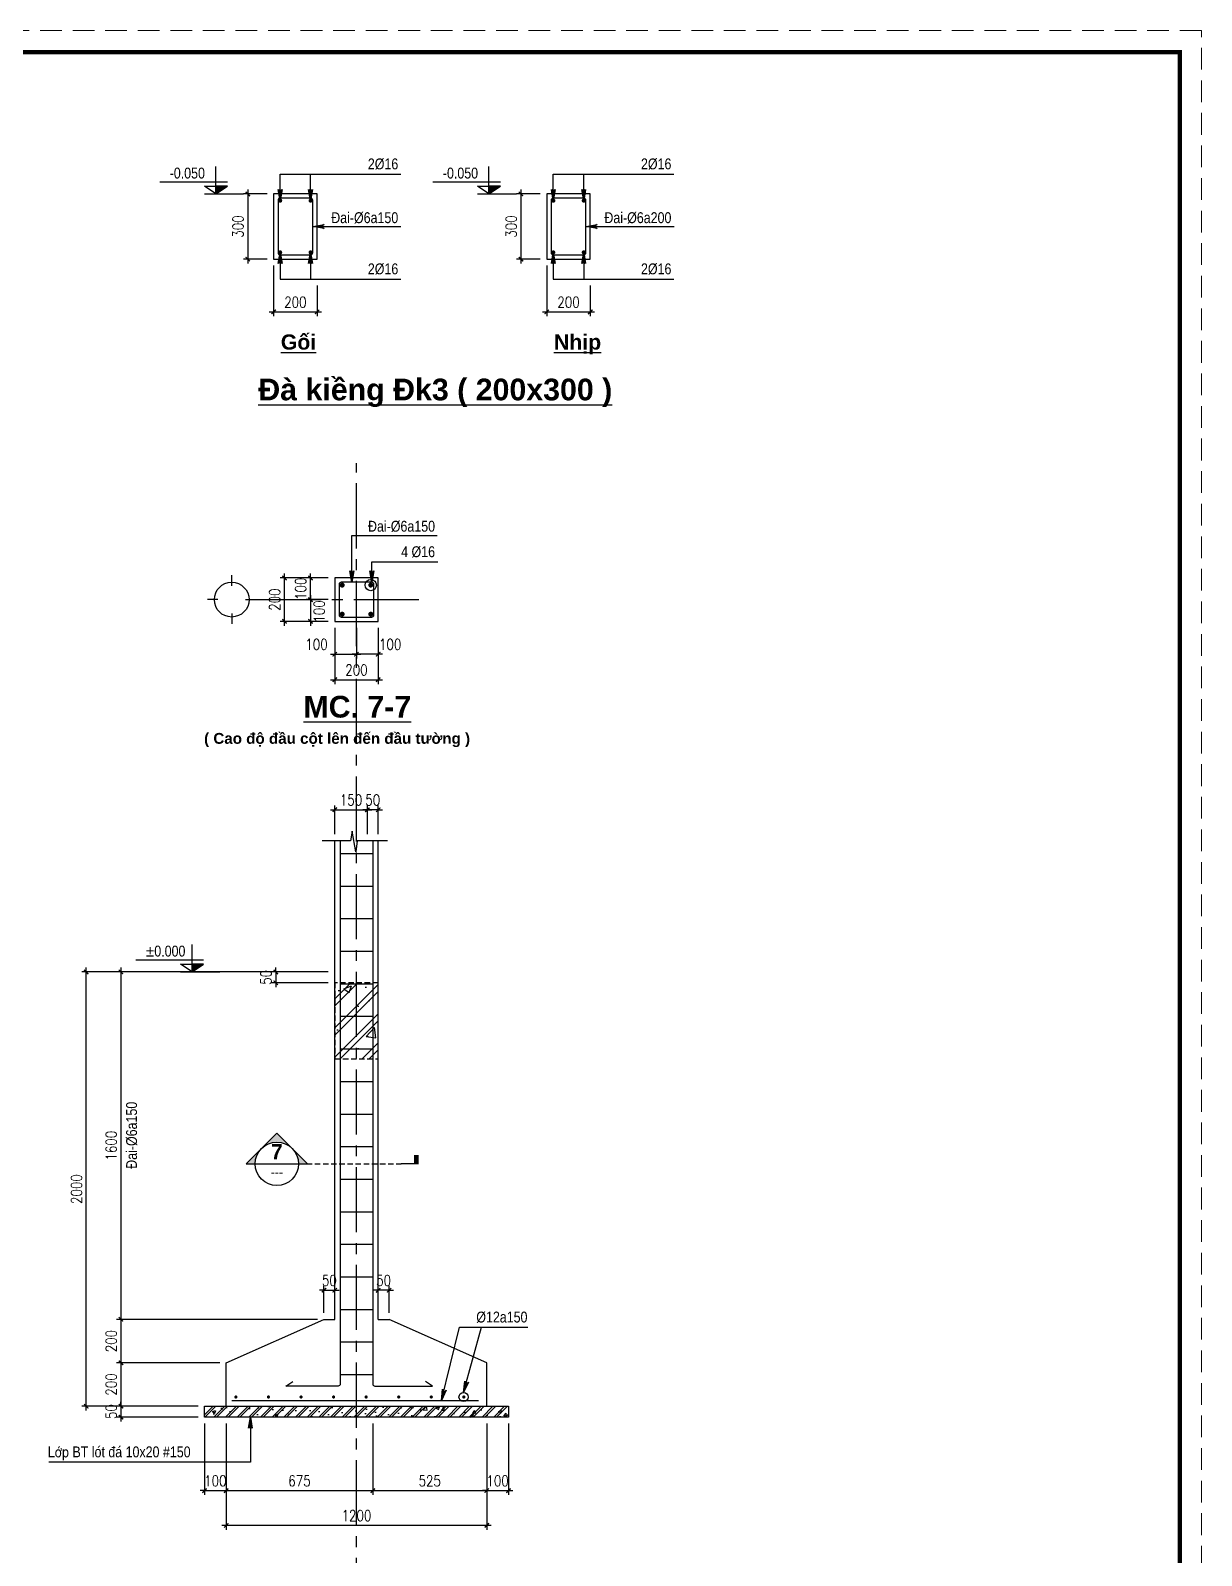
# Model space of a CAD drawing. Header units: millimetres. Extents: x 651127 to 1529722, y 768575 to 1021311.
# Drawn here: x 1414119 to 1441092, y 855819 to 890941 of the extents above; entities that cross this region are included whole.
import ezdxf
from ezdxf.enums import TextEntityAlignment as Align

# ---------------------------------------------------------------- set-up
doc = ezdxf.new("R2010")
doc.units = ezdxf.units.MM
doc.header["$LTSCALE"] = 1000
doc.header["$MEASUREMENT"] = 0
for name, pattern in [('CENTER2', [1.125, 0.75, -0.125, 0.125, -0.125]), ('HIDDEN', [0.375, 0.25, -0.125]), ('HIDDEN2', [0.1875, 0.125, -0.0625])]:
    doc.linetypes.add(name, pattern=pattern)
doc.layers.get('DEFPOINTS').update_dxf_attribs({"color": 8, "lineweight": 9})
for name, color, linetype in [('CHU VN', 7, 'Continuous'), ('COT DAI', 3, 'Continuous'), ('DUONG BAO', 7, 'Continuous'), ('HATCH', 8, 'Continuous'), ('KHUNG TEN', 7, 'Continuous'), ('KICH THUOC', 147, 'Continuous'), ('KY HIEU', 40, 'Continuous'), ('NET DUT', 143, 'HIDDEN2'), ('NET MANH', 143, 'Continuous'), ('THEP DOC', 1, 'Continuous'), ('TRUC', 8, 'CENTER2')]:
    doc.layers.add(name, color=color, linetype=linetype)
doc.styles.add('CHU 250', font='VNI-Helve-Condense.TTF')
doc.styles.add('CHU 350-HB', font='VNI-Helve-Bold.TTF')
doc.styles.add('CHU 500', font='VNI-Helve-Bold.TTF')
doc.styles.add('CHU KT', font='romans.shx', dxfattribs={"width": 0.8})
doc.dimstyles.new('LEADER', dxfattribs={"dimscale": 100, "dimtxt": 2.5, "dimasz": 2, "dimexe": 1, "dimexo": 1.5, "dimgap": 1, "dimtad": 1, "dimdec": 0, "dimlfac": 0.5, "dimzin": 0, "dimdsep": 46, "dimtxsty": 'CHU KT', "dimblk": 'LEADER', "dimcen": 1.5, "dimdle": 1, "dimclrd": 256, "dimclre": 256, "dimclrt": 7, "dimadec": 0, "dimazin": 0, "dimtfac": 1, "dimtdec": 0, "dimtix": 1, "dimtmove": 2, "dimatfit": 3, "dimldrblk": 'LEADER', "dimfxl": 1, "dimtolj": 1, "dimtzin": 0, "dimarcsym": 0})
doc.dimstyles.new('TL20', dxfattribs={"dimscale": 100, "dimtxt": 2.5, "dimasz": 1, "dimexe": 1, "dimexo": 1.5, "dimgap": 1, "dimtad": 1, "dimdec": 0, "dimlfac": 0.2, "dimzin": 0, "dimdsep": 46, "dimtxsty": 'CHU KT', "dimblk": 'ARCHTICK', "dimcen": 1.5, "dimdle": 1, "dimclrd": 256, "dimclre": 256, "dimclrt": 7, "dimadec": 0, "dimazin": 0, "dimtfac": 1, "dimtdec": 0, "dimtix": 1, "dimtmove": 2, "dimatfit": 3, "dimfxl": 1, "dimtolj": 1, "dimtzin": 0, "dimarcsym": 0})

# ---------------------------------------------------------------- blocks, each defined once
blk = doc.blocks.new('_ARCHTICK')
at = {"color": 0, "linetype": 'ByBlock', "const_width": 0.3}
blk.add_lwpolyline([(-0.5, -0.5), (0.5, 0.5)], dxfattribs=at)
blk = doc.blocks.new('*D499')
at = {"layer": 'DEFPOINTS', "color": 0}
for p in [(1421128, 869258), (1416203, 861258), (1420878, 861258)]:
    blk.add_point(p, dxfattribs=at)
at = {"layer": 'KICH THUOC', "lineweight": -2}
for p, q in [((1420978, 869258), (1416103, 869258)), ((1416203, 869358), (1416203, 861158)), ((1420728, 861258), (1416103, 861258))]:
    blk.add_line(p, q, dxfattribs=at)
at = {"layer": 'KICH THUOC', "lineweight": -2, "xscale": 100, "yscale": 100, "zscale": 100}
for p, rotation in [((1416203, 869258), 90), ((1416203, 861258), 270)]:
    blk.add_blockref('_ARCHTICK', p, dxfattribs=dict(at, rotation=rotation))
at = {"layer": 'KICH THUOC', "color": 7, "insert": (1415978, 865258), "char_height": 250, "attachment_point": 5, "rotation": 90, "style": 'CHU KT'}
blk.add_mtext('\\A1;1600', dxfattribs=at)
blk = doc.blocks.new('*D500')
at = {"layer": 'DEFPOINTS', "color": 0}
for p in [(1420878, 861258), (1416203, 860258), (1418628, 860258)]:
    blk.add_point(p, dxfattribs=at)
at = {"layer": 'KICH THUOC', "lineweight": -2}
for p, q in [((1420728, 861258), (1416103, 861258)), ((1416203, 861358), (1416203, 860158)), ((1418478, 860258), (1416103, 860258))]:
    blk.add_line(p, q, dxfattribs=at)
at = {"layer": 'KICH THUOC', "lineweight": -2, "xscale": 100, "yscale": 100, "zscale": 100}
for p, rotation in [((1416203, 861258), 90), ((1416203, 860258), 270)]:
    blk.add_blockref('_ARCHTICK', p, dxfattribs=dict(at, rotation=rotation))
at = {"layer": 'KICH THUOC', "color": 7, "insert": (1415978, 860758), "char_height": 250, "attachment_point": 5, "rotation": 90, "style": 'CHU KT'}
blk.add_mtext('\\A1;200', dxfattribs=at)
blk = doc.blocks.new('*D501')
at = {"layer": 'DEFPOINTS', "color": 0}
for p in [(1418628, 860258), (1416203, 859258), (1418128, 859258)]:
    blk.add_point(p, dxfattribs=at)
at = {"layer": 'KICH THUOC', "lineweight": -2}
for p, q in [((1418478, 860258), (1416103, 860258)), ((1416203, 860358), (1416203, 859158)), ((1417978, 859258), (1416103, 859258))]:
    blk.add_line(p, q, dxfattribs=at)
at = {"layer": 'KICH THUOC', "lineweight": -2, "xscale": 100, "yscale": 100, "zscale": 100}
for p, rotation in [((1416203, 860258), 90), ((1416203, 859258), 270)]:
    blk.add_blockref('_ARCHTICK', p, dxfattribs=dict(at, rotation=rotation))
at = {"layer": 'KICH THUOC', "color": 7, "insert": (1415978, 859758), "char_height": 250, "attachment_point": 5, "rotation": 90, "style": 'CHU KT'}
blk.add_mtext('\\A1;200', dxfattribs=at)
blk = doc.blocks.new('*D502')
at = {"layer": 'DEFPOINTS', "color": 0}
for p in [(1418128, 859258), (1416203, 859008), (1418128, 859008)]:
    blk.add_point(p, dxfattribs=at)
at = {"layer": 'KICH THUOC', "lineweight": -2}
for p, q in [((1417978, 859258), (1416103, 859258)), ((1416203, 859258), (1416203, 859358)), ((1416203, 859258), (1416203, 859008)), ((1417978, 859008), (1416103, 859008)), ((1416203, 859008), (1416203, 858908))]:
    blk.add_line(p, q, dxfattribs=at)
at = {"layer": 'KICH THUOC', "lineweight": -2, "xscale": 100, "yscale": 100, "zscale": 100}
for p, rotation in [((1416203, 859258), 270), ((1416203, 859008), 90)]:
    blk.add_blockref('_ARCHTICK', p, dxfattribs=dict(at, rotation=rotation))
at = {"layer": 'KICH THUOC', "color": 7, "insert": (1415978, 859133), "char_height": 250, "attachment_point": 5, "rotation": 90, "style": 'CHU KT'}
blk.add_mtext('\\A1;50', dxfattribs=at)
blk = doc.blocks.new('*D503')
at = {"layer": 'DEFPOINTS', "color": 0}
for p in [(1415403, 869258), (1417355, 869258), (1418128, 859258)]:
    blk.add_point(p, dxfattribs=at)
at = {"layer": 'KICH THUOC', "lineweight": -2}
for p, q in [((1417205, 869258), (1415303, 869258)), ((1415403, 859158), (1415403, 869358)), ((1417978, 859258), (1415303, 859258))]:
    blk.add_line(p, q, dxfattribs=at)
at = {"layer": 'KICH THUOC', "lineweight": -2, "xscale": 100, "yscale": 100, "zscale": 100}
for p, rotation in [((1415403, 869258), 90), ((1415403, 859258), 270)]:
    blk.add_blockref('_ARCHTICK', p, dxfattribs=dict(at, rotation=rotation))
at = {"layer": 'KICH THUOC', "color": 7, "insert": (1415178, 864258), "char_height": 250, "attachment_point": 5, "rotation": 90, "style": 'CHU KT'}
blk.add_mtext('\\A1;2000', dxfattribs=at)
blk = doc.blocks.new('*D514')
at = {"layer": 'DEFPOINTS', "color": 0}
for p in [(1418128, 859008), (1418628, 859008), (1418628, 857313)]:
    blk.add_point(p, dxfattribs=at)
at = {"layer": 'KICH THUOC', "lineweight": -2}
for p, q in [((1418128, 858858), (1418128, 857213)), ((1418628, 858858), (1418628, 857213)), ((1418128, 857313), (1418028, 857313)), ((1418128, 857313), (1418628, 857313)), ((1418628, 857313), (1418728, 857313))]:
    blk.add_line(p, q, dxfattribs=at)
at = {"layer": 'KICH THUOC', "lineweight": -2, "xscale": 100, "yscale": 100, "zscale": 100}
blk.add_blockref('_ARCHTICK', (1418128, 857313), dxfattribs=at)
at = {"layer": 'KICH THUOC', "lineweight": -2, "xscale": 100, "yscale": 100, "zscale": 100, "rotation": 180}
blk.add_blockref('_ARCHTICK', (1418628, 857313), dxfattribs=at)
at = {"layer": 'KICH THUOC', "color": 7, "insert": (1418378, 857538), "char_height": 250, "attachment_point": 5, "style": 'CHU KT'}
blk.add_mtext('\\A1;100', dxfattribs=at)
blk = doc.blocks.new('*D515')
at = {"layer": 'DEFPOINTS', "color": 0}
for p in [(1418628, 859008), (1422003, 859008), (1422003, 857313)]:
    blk.add_point(p, dxfattribs=at)
at = {"layer": 'KICH THUOC', "lineweight": -2}
for p, q in [((1418628, 858858), (1418628, 857213)), ((1422003, 858858), (1422003, 857213)), ((1418528, 857313), (1422103, 857313))]:
    blk.add_line(p, q, dxfattribs=at)
at = {"layer": 'KICH THUOC', "lineweight": -2, "xscale": 100, "yscale": 100, "zscale": 100, "rotation": 180}
blk.add_blockref('_ARCHTICK', (1418628, 857313), dxfattribs=at)
at = {"layer": 'KICH THUOC', "lineweight": -2, "xscale": 100, "yscale": 100, "zscale": 100}
blk.add_blockref('_ARCHTICK', (1422003, 857313), dxfattribs=at)
at = {"layer": 'KICH THUOC', "color": 7, "insert": (1420315, 857538), "char_height": 250, "attachment_point": 5, "style": 'CHU KT'}
blk.add_mtext('\\A1;675', dxfattribs=at)
blk = doc.blocks.new('*D516')
at = {"layer": 'DEFPOINTS', "color": 0}
for p in [(1422003, 859008), (1424628, 859008), (1424628, 857313)]:
    blk.add_point(p, dxfattribs=at)
at = {"layer": 'KICH THUOC', "lineweight": -2}
for p, q in [((1422003, 858858), (1422003, 857213)), ((1424628, 858858), (1424628, 857213)), ((1421903, 857313), (1424728, 857313))]:
    blk.add_line(p, q, dxfattribs=at)
at = {"layer": 'KICH THUOC', "lineweight": -2, "xscale": 100, "yscale": 100, "zscale": 100, "rotation": 180}
blk.add_blockref('_ARCHTICK', (1422003, 857313), dxfattribs=at)
at = {"layer": 'KICH THUOC', "lineweight": -2, "xscale": 100, "yscale": 100, "zscale": 100}
blk.add_blockref('_ARCHTICK', (1424628, 857313), dxfattribs=at)
at = {"layer": 'KICH THUOC', "color": 7, "insert": (1423315, 857538), "char_height": 250, "attachment_point": 5, "style": 'CHU KT'}
blk.add_mtext('\\A1;525', dxfattribs=at)
blk = doc.blocks.new('*D517')
at = {"layer": 'DEFPOINTS', "color": 0}
for p in [(1424628, 859008), (1425128, 859008), (1425128, 857313)]:
    blk.add_point(p, dxfattribs=at)
at = {"layer": 'KICH THUOC', "lineweight": -2}
for p, q in [((1424628, 858858), (1424628, 857213)), ((1425128, 858858), (1425128, 857213)), ((1424628, 857313), (1424528, 857313)), ((1424628, 857313), (1425128, 857313)), ((1425128, 857313), (1425228, 857313))]:
    blk.add_line(p, q, dxfattribs=at)
at = {"layer": 'KICH THUOC', "lineweight": -2, "xscale": 100, "yscale": 100, "zscale": 100}
blk.add_blockref('_ARCHTICK', (1424628, 857313), dxfattribs=at)
at = {"layer": 'KICH THUOC', "lineweight": -2, "xscale": 100, "yscale": 100, "zscale": 100, "rotation": 180}
blk.add_blockref('_ARCHTICK', (1425128, 857313), dxfattribs=at)
at = {"layer": 'KICH THUOC', "color": 7, "insert": (1424878, 857538), "char_height": 250, "attachment_point": 5, "style": 'CHU KT'}
blk.add_mtext('\\A1;100', dxfattribs=at)
blk = doc.blocks.new('*D518')
at = {"layer": 'DEFPOINTS', "color": 0}
for p in [(1418628, 858858), (1424628, 859008), (1418628, 856513)]:
    blk.add_point(p, dxfattribs=at)
at = {"layer": 'KICH THUOC', "lineweight": -2}
for p, q in [((1424628, 858858), (1424628, 856413)), ((1418628, 858708), (1418628, 856413)), ((1424728, 856513), (1418528, 856513))]:
    blk.add_line(p, q, dxfattribs=at)
at = {"layer": 'KICH THUOC', "lineweight": -2, "xscale": 100, "yscale": 100, "zscale": 100, "rotation": 180}
blk.add_blockref('_ARCHTICK', (1418628, 856513), dxfattribs=at)
at = {"layer": 'KICH THUOC', "lineweight": -2, "xscale": 100, "yscale": 100, "zscale": 100}
blk.add_blockref('_ARCHTICK', (1424628, 856513), dxfattribs=at)
at = {"layer": 'KICH THUOC', "color": 7, "insert": (1421628, 856738), "char_height": 250, "attachment_point": 5, "style": 'CHU KT'}
blk.add_mtext('\\A1;1200', dxfattribs=at)
blk = doc.blocks.new('*D519')
at = {"layer": 'DEFPOINTS', "color": 0}
for p in [(1421128, 861929), (1420878, 861258), (1421128, 861258)]:
    blk.add_point(p, dxfattribs=at)
at = {"layer": 'KICH THUOC', "lineweight": -2}
for p, q in [((1420878, 861929), (1420778, 861929)), ((1420878, 861408), (1420878, 862029)), ((1420878, 861929), (1421128, 861929)), ((1421128, 861408), (1421128, 862029)), ((1421128, 861929), (1421228, 861929))]:
    blk.add_line(p, q, dxfattribs=at)
at = {"layer": 'KICH THUOC', "lineweight": -2, "xscale": 100, "yscale": 100, "zscale": 100}
blk.add_blockref('_ARCHTICK', (1420878, 861929), dxfattribs=at)
at = {"layer": 'KICH THUOC', "lineweight": -2, "xscale": 100, "yscale": 100, "zscale": 100, "rotation": 180}
blk.add_blockref('_ARCHTICK', (1421128, 861929), dxfattribs=at)
at = {"layer": 'KICH THUOC', "color": 7, "insert": (1421003, 862154), "char_height": 250, "attachment_point": 5, "style": 'CHU KT'}
blk.add_mtext('\\A1;50', dxfattribs=at)
blk = doc.blocks.new('*D520')
at = {"layer": 'DEFPOINTS', "color": 0}
for p in [(1422128, 861929), (1422128, 861258), (1422378, 861258)]:
    blk.add_point(p, dxfattribs=at)
at = {"layer": 'KICH THUOC', "lineweight": -2}
for p, q in [((1422128, 861929), (1422028, 861929)), ((1422128, 861408), (1422128, 862029)), ((1422378, 861929), (1422128, 861929)), ((1422378, 861408), (1422378, 862029)), ((1422378, 861929), (1422478, 861929))]:
    blk.add_line(p, q, dxfattribs=at)
at = {"layer": 'KICH THUOC', "lineweight": -2, "xscale": 100, "yscale": 100, "zscale": 100}
blk.add_blockref('_ARCHTICK', (1422128, 861929), dxfattribs=at)
at = {"layer": 'KICH THUOC', "lineweight": -2, "xscale": 100, "yscale": 100, "zscale": 100, "rotation": 180}
blk.add_blockref('_ARCHTICK', (1422378, 861929), dxfattribs=at)
at = {"layer": 'KICH THUOC', "color": 7, "insert": (1422253, 862154), "char_height": 250, "attachment_point": 5, "style": 'CHU KT'}
blk.add_mtext('\\A1;50', dxfattribs=at)
blk = doc.blocks.new('LEADER')
at = {"linetype": 'CENTER2'}
blk.add_hatch(color=256, dxfattribs=at).paths.add_polyline_path([(-1.3, 0.22), (-1, 0), (-1.3, -0.22), (0, 0)])
blk.add_line((0, 0), (-1, 0), dxfattribs=at)
blk.add_lwpolyline([(-1.3, 0.22), (0, 0), (-1.3, -0.22), (-1, 0), (-1.3, 0.22)], dxfattribs=at)
blk = doc.blocks.new('*U536')
h = blk.add_hatch(color=256)
edge = h.paths.add_edge_path()
edge.add_line((183356, 206715), (183563, 206715))
edge.add_line((183563, 206715), (182856, 207422))
edge.add_line((182856, 207422), (182149, 206715))
edge.add_line((182149, 206715), (182356, 206715))
edge.add_arc((182856, 206715), 500, 0, 180, ccw=False)
blk.add_hatch(color=256).paths.add_polyline_path([(186119, 206915), (186029, 206915), (186029, 206715), (186119, 206715)])
for p, q in [((186029, 206915), (186029, 206715)), ((182356, 206715), (183356, 206715)), ((186119, 206715), (185719, 206715))]:
    blk.add_line(p, q)
at = {"color": 143, "linetype": 'HIDDEN2'}
blk.add_line((183356, 206715), (185719, 206715), dxfattribs=at)
blk.add_lwpolyline([(183356, 206715), (183563, 206715), (182856, 207422), (182149, 206715), (182356, 206715, -1)], format="xyb", close=True)
blk.add_circle((182856, 206715), 500)
at = {"style": 'CHU 350-HB', "flags": 8}
blk.add_attdef('A', text='', height=350, dxfattribs=at).set_placement((182856, 206715), align=Align.BOTTOM_CENTER)
at = {"style": 'CHU 250', "flags": 8}
blk.add_attdef('S-111', text='', height=250, dxfattribs=at).set_placement((182856, 206653), align=Align.TOP_CENTER)
blk = doc.blocks.new('*D524')
at = {"layer": 'DEFPOINTS', "color": 0}
for p in [(1421128, 877183), (1421628, 877333), (1421628, 876577)]:
    blk.add_point(p, dxfattribs=at)
at = {"layer": 'KICH THUOC', "lineweight": -2}
for p, q in [((1421128, 877033), (1421128, 876477)), ((1421628, 877183), (1421628, 876477)), ((1421028, 876577), (1421728, 876577))]:
    blk.add_line(p, q, dxfattribs=at)
at = {"layer": 'KICH THUOC', "lineweight": -2, "xscale": 100, "yscale": 100, "zscale": 100, "rotation": 180}
blk.add_blockref('_ARCHTICK', (1421128, 876577), dxfattribs=at)
at = {"layer": 'KICH THUOC', "lineweight": -2, "xscale": 100, "yscale": 100, "zscale": 100}
blk.add_blockref('_ARCHTICK', (1421628, 876577), dxfattribs=at)
at = {"layer": 'KICH THUOC', "color": 7, "insert": (1420707, 876802), "char_height": 250, "attachment_point": 5, "style": 'CHU KT'}
blk.add_mtext('\\A1;100', dxfattribs=at)
blk = doc.blocks.new('*D525')
at = {"layer": 'DEFPOINTS', "color": 0}
for p in [(1421128, 877333), (1422128, 877333), (1422128, 875989)]:
    blk.add_point(p, dxfattribs=at)
at = {"layer": 'KICH THUOC', "lineweight": -2}
for p, q in [((1421128, 877183), (1421128, 875889)), ((1422128, 877183), (1422128, 875889)), ((1421028, 875989), (1422228, 875989))]:
    blk.add_line(p, q, dxfattribs=at)
at = {"layer": 'KICH THUOC', "lineweight": -2, "xscale": 100, "yscale": 100, "zscale": 100, "rotation": 180}
blk.add_blockref('_ARCHTICK', (1421128, 875989), dxfattribs=at)
at = {"layer": 'KICH THUOC', "lineweight": -2, "xscale": 100, "yscale": 100, "zscale": 100}
blk.add_blockref('_ARCHTICK', (1422128, 875989), dxfattribs=at)
at = {"layer": 'KICH THUOC', "color": 7, "insert": (1421628, 876214), "char_height": 250, "attachment_point": 5, "style": 'CHU KT'}
blk.add_mtext('\\A1;200', dxfattribs=at)
blk = doc.blocks.new('*D526')
at = {"layer": 'DEFPOINTS', "color": 0}
for p in [(1421128, 877833), (1420569, 877333), (1421128, 877333)]:
    blk.add_point(p, dxfattribs=at)
at = {"layer": 'KICH THUOC', "lineweight": -2}
for p, q in [((1420978, 877833), (1420469, 877833)), ((1420569, 877933), (1420569, 877233)), ((1420978, 877333), (1420469, 877333))]:
    blk.add_line(p, q, dxfattribs=at)
at = {"layer": 'KICH THUOC', "lineweight": -2, "xscale": 100, "yscale": 100, "zscale": 100}
for p, rotation in [((1420569, 877833), 90), ((1420569, 877333), 270)]:
    blk.add_blockref('_ARCHTICK', p, dxfattribs=dict(at, rotation=rotation))
at = {"layer": 'KICH THUOC', "color": 7, "insert": (1420770, 877561), "char_height": 250, "attachment_point": 5, "rotation": 90, "style": 'CHU KT'}
blk.add_mtext('\\A1;100', dxfattribs=at)
blk = doc.blocks.new('*D527')
at = {"layer": 'DEFPOINTS', "color": 0}
for p in [(1419970, 878333), (1421128, 878333), (1421128, 877333)]:
    blk.add_point(p, dxfattribs=at)
at = {"layer": 'KICH THUOC', "lineweight": -2}
for p, q in [((1419970, 877233), (1419970, 878433)), ((1420978, 878333), (1419870, 878333)), ((1420978, 877333), (1419870, 877333))]:
    blk.add_line(p, q, dxfattribs=at)
at = {"layer": 'KICH THUOC', "lineweight": -2, "xscale": 100, "yscale": 100, "zscale": 100}
for p, rotation in [((1419970, 878333), 90), ((1419970, 877333), 270)]:
    blk.add_blockref('_ARCHTICK', p, dxfattribs=dict(at, rotation=rotation))
at = {"layer": 'KICH THUOC', "color": 7, "insert": (1419745, 877833), "char_height": 250, "attachment_point": 5, "rotation": 90, "style": 'CHU KT'}
blk.add_mtext('\\A1;200', dxfattribs=at)
blk = doc.blocks.new('TRUC')
for p, q in [((0, 320), (0, 560)), ((-320, 0), (-560, 0)), ((320, 0), (560, 0)), ((0, -320), (0, -560))]:
    blk.add_line(p, q)
blk.add_circle((0, 0), 400)
at = {"linetype": 'Continuous', "style": 'CHU 350-HB'}
blk.add_attdef('2', text='', height=350, dxfattribs=at).set_placement((0, 0), align=Align.MIDDLE_CENTER)
blk = doc.blocks.new('*D528')
at = {"layer": 'DEFPOINTS', "color": 0}
for p in [(1421878, 872994), (1421128, 872281), (1421878, 872281)]:
    blk.add_point(p, dxfattribs=at)
at = {"layer": 'KICH THUOC', "lineweight": -2}
for p, q in [((1421028, 872994), (1421978, 872994)), ((1421128, 872431), (1421128, 873094)), ((1421878, 872431), (1421878, 873094))]:
    blk.add_line(p, q, dxfattribs=at)
at = {"layer": 'KICH THUOC', "lineweight": -2, "xscale": 100, "yscale": 100, "zscale": 100, "rotation": 180}
blk.add_blockref('_ARCHTICK', (1421128, 872994), dxfattribs=at)
at = {"layer": 'KICH THUOC', "lineweight": -2, "xscale": 100, "yscale": 100, "zscale": 100}
blk.add_blockref('_ARCHTICK', (1421878, 872994), dxfattribs=at)
at = {"layer": 'KICH THUOC', "color": 7, "insert": (1421503, 873219), "char_height": 250, "attachment_point": 5, "style": 'CHU KT'}
blk.add_mtext('\\A1;150', dxfattribs=at)
blk = doc.blocks.new('*D529')
at = {"layer": 'DEFPOINTS', "color": 0}
for p in [(1421628, 877333), (1422128, 877333), (1421628, 876577)]:
    blk.add_point(p, dxfattribs=at)
at = {"layer": 'KICH THUOC', "lineweight": -2}
for p, q in [((1421628, 877183), (1421628, 876477)), ((1422128, 877183), (1422128, 876477)), ((1422228, 876577), (1421528, 876577))]:
    blk.add_line(p, q, dxfattribs=at)
at = {"layer": 'KICH THUOC', "lineweight": -2, "xscale": 100, "yscale": 100, "zscale": 100, "rotation": 180}
blk.add_blockref('_ARCHTICK', (1421628, 876577), dxfattribs=at)
at = {"layer": 'KICH THUOC', "lineweight": -2, "xscale": 100, "yscale": 100, "zscale": 100}
blk.add_blockref('_ARCHTICK', (1422128, 876577), dxfattribs=at)
at = {"layer": 'KICH THUOC', "color": 7, "insert": (1422404, 876802), "char_height": 250, "attachment_point": 5, "style": 'CHU KT'}
blk.add_mtext('\\A1;100', dxfattribs=at)
blk = doc.blocks.new('*D533')
at = {"layer": 'DEFPOINTS', "color": 0}
for p in [(1421878, 872994), (1421878, 872281), (1422128, 872281)]:
    blk.add_point(p, dxfattribs=at)
at = {"layer": 'KICH THUOC', "lineweight": -2}
for p, q in [((1421878, 872994), (1421778, 872994)), ((1421878, 872431), (1421878, 873094)), ((1422128, 872994), (1421878, 872994)), ((1422128, 872431), (1422128, 873094)), ((1422128, 872994), (1422228, 872994))]:
    blk.add_line(p, q, dxfattribs=at)
at = {"layer": 'KICH THUOC', "lineweight": -2, "xscale": 100, "yscale": 100, "zscale": 100}
blk.add_blockref('_ARCHTICK', (1421878, 872994), dxfattribs=at)
at = {"layer": 'KICH THUOC', "lineweight": -2, "xscale": 100, "yscale": 100, "zscale": 100, "rotation": 180}
blk.add_blockref('_ARCHTICK', (1422128, 872994), dxfattribs=at)
at = {"layer": 'KICH THUOC', "color": 7, "insert": (1422003, 873219), "char_height": 250, "attachment_point": 5, "style": 'CHU KT'}
blk.add_mtext('\\A1;50', dxfattribs=at)
blk = doc.blocks.new('*D534')
at = {"layer": 'DEFPOINTS', "color": 0}
for p in [(1420978, 869258), (1419769, 869008), (1421128, 869008)]:
    blk.add_point(p, dxfattribs=at)
at = {"layer": 'KICH THUOC', "lineweight": -2}
for p, q in [((1420828, 869258), (1419669, 869258)), ((1419769, 869258), (1419769, 869358)), ((1419769, 869258), (1419769, 869008)), ((1420978, 869008), (1419669, 869008)), ((1419769, 869008), (1419769, 868908))]:
    blk.add_line(p, q, dxfattribs=at)
at = {"layer": 'KICH THUOC', "lineweight": -2, "xscale": 100, "yscale": 100, "zscale": 100}
for p, rotation in [((1419769, 869258), 270), ((1419769, 869008), 90)]:
    blk.add_blockref('_ARCHTICK', p, dxfattribs=dict(at, rotation=rotation))
at = {"layer": 'KICH THUOC', "color": 7, "insert": (1419544, 869133), "char_height": 250, "attachment_point": 5, "rotation": 90, "style": 'CHU KT'}
blk.add_mtext('\\A1;50', dxfattribs=at)
blk = doc.blocks.new('*D535')
at = {"layer": 'DEFPOINTS', "color": 0}
for p in [(1420569, 878333), (1421128, 878333), (1421128, 877833)]:
    blk.add_point(p, dxfattribs=at)
at = {"layer": 'KICH THUOC', "lineweight": -2}
for p, q in [((1420569, 878333), (1420569, 878433)), ((1420978, 878333), (1420469, 878333)), ((1420569, 877833), (1420569, 878333)), ((1420978, 877833), (1420469, 877833)), ((1420569, 877833), (1420569, 877733))]:
    blk.add_line(p, q, dxfattribs=at)
at = {"layer": 'KICH THUOC', "lineweight": -2, "xscale": 100, "yscale": 100, "zscale": 100}
for p, rotation in [((1420569, 878333), 270), ((1420569, 877833), 90)]:
    blk.add_blockref('_ARCHTICK', p, dxfattribs=dict(at, rotation=rotation))
at = {"layer": 'KICH THUOC', "color": 7, "insert": (1420344, 878083), "char_height": 250, "attachment_point": 5, "rotation": 90, "style": 'CHU KT'}
blk.add_mtext('\\A1;100', dxfattribs=at)
blk = doc.blocks.new('*U9')
blk.add_hatch(color=256).paths.add_polyline_path([(-371, 181), (-636, 0), (-636, 181)])
for p, q in [((-636, 0), (-636, 631)), ((-1929, 281), (-371, 281)), ((-900, 181), (-636, 181)), ((-636, 0), (-900, 181)), ((-900, 0), (0, 0)), ((-371, 181), (-636, 181)), ((-636, 0), (-371, 181))]:
    blk.add_line(p, q)
at = {"linetype": 'CENTER2', "style": 'CHU 250'}
blk.add_attdef('CD', text='', height=250, dxfattribs=at).set_placement((-1699, 281), align=Align.BOTTOM_LEFT)
blk.add_attdef('%%P0.000', (771, 355), '', height=250, dxfattribs=at)
blk = doc.blocks.new('*D1141')
at = {"layer": 'DEFPOINTS', "color": 0}
for p in [(1419720, 887176), (1419124, 885676), (1419720, 885676)]:
    blk.add_point(p, dxfattribs=at)
at = {"layer": 'KICH THUOC', "lineweight": -2}
for p, q in [((1419570, 887176), (1419024, 887176)), ((1419124, 887276), (1419124, 885576)), ((1419570, 885676), (1419024, 885676))]:
    blk.add_line(p, q, dxfattribs=at)
at = {"layer": 'KICH THUOC', "lineweight": -2, "xscale": 100, "yscale": 100, "zscale": 100}
for p, rotation in [((1419124, 887176), 90), ((1419124, 885676), 270)]:
    blk.add_blockref('_ARCHTICK', p, dxfattribs=dict(at, rotation=rotation))
at = {"layer": 'KICH THUOC', "color": 7, "insert": (1418899, 886426), "char_height": 250, "attachment_point": 5, "rotation": 90, "style": 'CHU KT'}
blk.add_mtext('\\A1;300', dxfattribs=at)
blk = doc.blocks.new('*D1142')
at = {"layer": 'DEFPOINTS', "color": 0}
for p in [(1419720, 885676), (1420720, 885218), (1420720, 884460)]:
    blk.add_point(p, dxfattribs=at)
at = {"layer": 'KICH THUOC', "lineweight": -2}
for p, q in [((1419720, 885526), (1419720, 884360)), ((1420720, 885068), (1420720, 884360)), ((1419620, 884460), (1420820, 884460))]:
    blk.add_line(p, q, dxfattribs=at)
at = {"layer": 'KICH THUOC', "lineweight": -2, "xscale": 100, "yscale": 100, "zscale": 100, "rotation": 180}
blk.add_blockref('_ARCHTICK', (1419720, 884460), dxfattribs=at)
at = {"layer": 'KICH THUOC', "lineweight": -2, "xscale": 100, "yscale": 100, "zscale": 100}
blk.add_blockref('_ARCHTICK', (1420720, 884460), dxfattribs=at)
at = {"layer": 'KICH THUOC', "color": 7, "insert": (1420220, 884685), "char_height": 250, "attachment_point": 5, "style": 'CHU KT'}
blk.add_mtext('\\A1;200', dxfattribs=at)
blk = doc.blocks.new('*D1143')
at = {"layer": 'DEFPOINTS', "color": 0}
for p in [(1426012, 887176), (1425416, 885676), (1426012, 885676)]:
    blk.add_point(p, dxfattribs=at)
at = {"layer": 'KICH THUOC', "lineweight": -2}
for p, q in [((1425862, 887176), (1425316, 887176)), ((1425416, 887276), (1425416, 885576)), ((1425862, 885676), (1425316, 885676))]:
    blk.add_line(p, q, dxfattribs=at)
at = {"layer": 'KICH THUOC', "lineweight": -2, "xscale": 100, "yscale": 100, "zscale": 100}
for p, rotation in [((1425416, 887176), 90), ((1425416, 885676), 270)]:
    blk.add_blockref('_ARCHTICK', p, dxfattribs=dict(at, rotation=rotation))
at = {"layer": 'KICH THUOC', "color": 7, "insert": (1425191, 886426), "char_height": 250, "attachment_point": 5, "rotation": 90, "style": 'CHU KT'}
blk.add_mtext('\\A1;300', dxfattribs=at)
blk = doc.blocks.new('*D1144')
at = {"layer": 'DEFPOINTS', "color": 0}
for p in [(1426012, 885676), (1427012, 885218), (1427012, 884460)]:
    blk.add_point(p, dxfattribs=at)
at = {"layer": 'KICH THUOC', "lineweight": -2}
for p, q in [((1426012, 885526), (1426012, 884360)), ((1427012, 885068), (1427012, 884360)), ((1425912, 884460), (1427112, 884460))]:
    blk.add_line(p, q, dxfattribs=at)
at = {"layer": 'KICH THUOC', "lineweight": -2, "xscale": 100, "yscale": 100, "zscale": 100, "rotation": 180}
blk.add_blockref('_ARCHTICK', (1426012, 884460), dxfattribs=at)
at = {"layer": 'KICH THUOC', "lineweight": -2, "xscale": 100, "yscale": 100, "zscale": 100}
blk.add_blockref('_ARCHTICK', (1427012, 884460), dxfattribs=at)
at = {"layer": 'KICH THUOC', "color": 7, "insert": (1426512, 884685), "char_height": 250, "attachment_point": 5, "style": 'CHU KT'}
blk.add_mtext('\\A1;200', dxfattribs=at)

msp = doc.modelspace()

# ---------------------------------------------------------------- hatches: boundary and pattern name
at = {"layer": 'HATCH'}
h = msp.add_hatch(dxfattribs=at)
h.set_pattern_fill('BETONG', color=256, scale=250, style=0, pattern_type=2)
h.set_pattern_definition([(50, (82710.3, 59400), (1793.1505, -156.8803), [187.5, -2062.5]), (355, (82710.3, 59400), (-346.8783, 1880.4803), [150, -1650]), (100.4514, (82859.7, 59387), (1446.2735, 1723.5989), [159.3505, -1752.8553]), (46.1842, (82710.3, 59900), (2668.1026, -413.7975), [281.25, -3093.75]), (96.6356, (82932.6, 59865.5), (2336.6568, 2435.2947), [239.0257, -2629.2825]), (351.1842, (82710.3, 59900), (2336.655, 2435.2965), [225, -2475]), (21, (82960.3, 59775), (1492.2676, -1006.5472), [187.5, -2062.5]), (326, (82960.3, 59775), (608.2883, 1812.8751), [150, -1650]), (71.4514, (83084.6, 59691.1), (2100.5566, 806.3262), [159.3505, -1752.8553]), (37.5, (82710.3, 59400), (30.39964, 832.23463), [0, -1630, 0, -1675, 0, -1656.25]), (7.5, (82710.3, 59400), (657.67384, 986.0293), [0, -955, 0, -1592.5, 0, -631.25]), (327.5, (82152.8, 59400), (1334.5561, -56.38718), [0, -625, 0, -1950, 0, -2587.5]), (317.5, (81902.8, 59400), (1457.9654, 250.26246), [0, -812.5, 0, -1295, 0, -1837.5]), (45, (82710.3, 59400), (-335.87572, 335.87572), []), (45, (82710.3, 59562.5), (-335.87572, 335.87572), [])])
h.paths.add_polyline_path([(1421127.8, 867258.2), (1422127.8, 867258.2), (1422127.8, 869008.2), (1421127.8, 869008.2)])
h = msp.add_hatch(dxfattribs=at)
h.set_pattern_fill('BETONG', color=256, scale=100, style=0, pattern_type=2)
h.set_pattern_definition([(50, (617598.1, -8707.3), (717.26018, -62.75213), [75, -825]), (355, (617598.1, -8707.3), (-138.75133, 752.19213), [60, -660]), (100.4514, (617657.86, -8712.54), (578.5094, 689.43954), [63.7402, -701.1421]), (46.1842, (617598.1, -8507.3), (1067.24105, -165.519), [112.5, -1237.5]), (96.6356, (617687, -8521.1), (934.6627, 974.1179), [95.6103, -1051.713]), (351.1842, (617598.1, -8507.3), (934.6619, 974.1186), [90, -990]), (21, (617698.1, -8557.3), (596.90705, -402.6189), [75, -825]), (326, (617698.1, -8557.3), (243.31533, 725.15005), [60, -660]), (71.4514, (617747.8, -8590.86), (840.22263, 322.5305), [63.7402, -701.1421]), (37.5, (617598.08, -8707.3), (12.159855, 332.893854), [0, -652, 0, -670, 0, -662.5]), (7.5, (617598.1, -8707.3), (263.06954, 394.41171), [0, -382, 0, -637, 0, -252.5]), (327.5, (617375.08, -8707.3), (533.822436, -22.55487), [0, -250, 0, -780, 0, -1035]), (317.5, (617275.1, -8707.3), (583.18617, 100.10498), [0, -325, 0, -518, 0, -735]), (45, (617598.08, -8707.3), (-134.350288, 134.350288), []), (45, (617598.08, -8642.3), (-134.350288, 134.350288), [])])
h.paths.add_polyline_path([(1418127.8, 859008.2), (1418127.8, 859258.2), (1425127.8, 859258.2), (1425127.8, 859008.2)])

# ---------------------------------------------------------------- linework, layer by layer
at = {"layer": 'COT DAI'}
for p, q in [((1421252.8, 871987.3), (1422002.8, 871987.3)), ((1421252.8, 871237.3), (1422002.8, 871237.3)), ((1421252.8, 870487.3), (1422002.8, 870487.3)), ((1421252.8, 869737.3), (1422002.8, 869737.3)), ((1421252.8, 868987.3), (1422002.8, 868987.3)), ((1421252.8, 868237.3), (1422002.8, 868237.3)), ((1421252.8, 867487.3), (1422002.8, 867487.3)), ((1421252.8, 866737.3), (1422002.8, 866737.3)), ((1421252.8, 865987.3), (1422002.8, 865987.3)), ((1421252.8, 865237.3), (1422002.8, 865237.3)), ((1421252.8, 864487.3), (1422002.8, 864487.3)), ((1421252.8, 863737.3), (1422002.8, 863737.3)), ((1421252.8, 862987.3), (1422002.8, 862987.3)), ((1421252.8, 862237.3), (1422002.8, 862237.3)), ((1421252.8, 861487.3), (1422002.8, 861487.3)), ((1421252.8, 860737.3), (1422002.8, 860737.3)), ((1421252.8, 859987.3), (1422002.8, 859987.3))]:
    msp.add_line(p, q, dxfattribs=at)
for points in [[(1419870.3, 885776.5), (1420570.3, 885776.5, 0.4142136), (1420620.3, 885826.5), (1420620.3, 887026.5, 0.4142136), (1420570.3, 887076.5), (1419870.3, 887076.5, 0.4142136), (1419820.3, 887026.5), (1419820.3, 885826.5, 0.4142136)], [(1426161.9, 885776.5), (1426861.9, 885776.5, 0.4142136), (1426911.9, 885826.5), (1426911.9, 887026.5, 0.4142136), (1426861.9, 887076.5), (1426161.9, 887076.5, 0.4142136), (1426111.9, 887026.5), (1426111.9, 885826.5, 0.4142136)], [(1421227.8, 878183.2), (1421227.8, 877483.2, 0.4142136), (1421277.8, 877433.2), (1421977.8, 877433.2, 0.4142136), (1422027.8, 877483.2), (1422027.8, 878183.2, 0.4142136), (1421977.8, 878233.2), (1421277.8, 878233.2, 0.4142136)]]:
    msp.add_lwpolyline(points, format="xyb", close=True, dxfattribs=at)
at = {"layer": 'DEFPOINTS', "linetype": 'HIDDEN', "ltscale": 2}
msp.add_lwpolyline([(1356991.5, 831540.9), (1441091.5, 831540.9), (1441091.5, 890940.9), (1356991.5, 890940.9)], close=True, dxfattribs=at)
at = {"layer": 'DUONG BAO'}
for p, q in [((1421127.8, 861258.2), (1421127.8, 872280.8)), ((1422127.8, 861258.2), (1422127.8, 872280.8)), ((1418627.8, 860258.2), (1420877.8, 861258.2)), ((1420877.8, 861258.2), (1421127.8, 861258.2)), ((1422127.8, 861258.2), (1422377.8, 861258.2)), ((1424627.8, 860258.2), (1422377.8, 861258.2)), ((1418627.8, 859258.2), (1418627.8, 860258.2)), ((1424627.8, 859258.2), (1424627.8, 860258.2))]:
    msp.add_line(p, q, dxfattribs=at)
for points in [[(1419720.3, 885676.5), (1420720.3, 885676.5), (1420720.3, 887176.5), (1419720.3, 887176.5)], [(1426011.9, 885676.5), (1427011.9, 885676.5), (1427011.9, 887176.5), (1426011.9, 887176.5)], [(1421127.8, 878333.2), (1421127.8, 877333.2), (1422127.8, 877333.2), (1422127.8, 878333.2)]]:
    msp.add_lwpolyline(points, close=True, dxfattribs=at)
at = {"layer": 'KHUNG TEN', "const_width": 100}
msp.add_lwpolyline([(1358991.5, 832040.9), (1440591.5, 832040.9), (1440591.5, 890440.9), (1358991.5, 890440.9)], close=True, dxfattribs=at)
at = {"layer": 'KICH THUOC'}
msp.add_lwpolyline([(1422343.7, 872280.8), (1421645.2, 872280.8), (1421615.8, 872028.5), (1421526.7, 872501.6), (1421493.6, 872280.8), (1420838.4, 872280.8)], dxfattribs=at)
for centre, radius in [((1421956.7, 878167.8), 130.1), ((1424094.7, 859469.6), 106)]:
    msp.add_circle(centre, radius, dxfattribs=at)
at = {"layer": 'NET DUT'}
msp.add_lwpolyline([(1421127.8, 867258.2), (1422127.8, 867258.2), (1422127.8, 869008.2), (1421127.8, 869008.2)], close=True, dxfattribs=at)
at = {"layer": 'NET MANH'}
msp.add_lwpolyline([(1418127.8, 859008.2), (1418127.8, 859258.2), (1425127.8, 859258.2), (1425127.8, 859008.2)], close=True, dxfattribs=at)
at = {"layer": 'THEP DOC'}
msp.add_line((1418757.5, 859388.4), (1424436.9, 859388.4), dxfattribs=at)
at = {"layer": 'THEP DOC', "linetype": 'CENTER2'}
for points, const_width in [([(1419846.7, 887021.8, 1), (1419893.6, 887021.8, 1)], 46.9), ([(1420593.8, 887021.8, -1), (1420546.9, 887021.8, -1)], 46.9), ([(1426138.4, 887021.8, 1), (1426185.3, 887021.8, 1)], 46.9), ([(1426885.5, 887021.8, -1), (1426838.6, 887021.8, -1)], 46.9), ([(1419846.7, 885831.1, -1), (1419893.6, 885831.1, -1)], 46.9), ([(1420593.8, 885831.1, 1), (1420546.9, 885831.1, 1)], 46.9), ([(1426138.4, 885831.1, -1), (1426185.3, 885831.1, -1)], 46.9), ([(1426885.5, 885831.1, 1), (1426838.6, 885831.1, 1)], 46.9), ([(1421299, 878196.5, -1), (1421299, 878139.2, -1)], 57.3), ([(1421956.7, 878196.5, 1), (1421956.7, 878139.2, 1)], 57.3), ([(1421299, 877469.9, 1), (1421299, 877527.2, 1)], 57.3), ([(1421956.7, 877469.9, -1), (1421956.7, 877527.2, -1)], 57.3), ([(1418868.8, 859469.6, -1), (1418832.4, 859469.6, -1)], 36.5), ([(1419618.8, 859469.6, -1), (1419582.4, 859469.6, -1)], 36.5), ([(1420368.8, 859469.6, -1), (1420332.4, 859469.6, -1)], 36.5), ([(1421118.8, 859469.6, -1), (1421082.4, 859469.6, -1)], 36.5), ([(1421868.8, 859469.6, -1), (1421832.4, 859469.6, -1)], 36.5), ([(1422618.8, 859469.6, -1), (1422582.4, 859469.6, -1)], 36.5), ([(1423368.8, 859469.6, -1), (1423332.4, 859469.6, -1)], 36.5), ([(1424118.8, 859469.6, -1), (1424082.4, 859469.6, -1)], 36.5)]:
    msp.add_lwpolyline(points, format="xyb", close=True, dxfattribs=dict(at, const_width=const_width))
at = {"layer": 'THEP DOC'}
for points in [[(1421252.8, 872280.8), (1421252.8, 859769.5, -0.4142136), (1421202.8, 859719.5), (1420002.8, 859719.5), (1420162, 859829.2)], [(1422002.8, 872280.8), (1422002.8, 859769.5, 0.4142136), (1422052.8, 859719.5), (1423377.8, 859719.5), (1423218.6, 859829.2)]]:
    msp.add_lwpolyline(points, format="xyb", dxfattribs=at)
at = {"layer": 'TRUC', "ltscale": 2}
for p, q in [((1421627.8, 840762.9), (1421627.8, 880977.3)), ((1419313.8, 877833.2), (1423304.3, 877833.2))]:
    msp.add_line(p, q, dxfattribs=at)

# ---------------------------------------------------------------- block references
at = {"layer": 'KY HIEU', "linetype": 'CENTER2'}
ref = msp.add_blockref('*U9', (1419024.2, 887176.5), dxfattribs=at)
ref.add_attrib('CD', '-0.050', dxfattribs={"layer": '0', "linetype": 'CENTER2', "height": 250, "style": 'CHU 250'}).set_placement((1417325.2, 887457.3), align=Align.BOTTOM_LEFT)
ref = msp.add_blockref('*U9', (1425315.9, 887176.5), dxfattribs=at)
ref.add_attrib('CD', '-0.050', dxfattribs={"layer": '0', "linetype": 'CENTER2', "height": 250, "style": 'CHU 250'}).set_placement((1423616.9, 887457.3), align=Align.BOTTOM_LEFT)
msp.add_blockref('TRUC', (1418753.8, 877833.2), dxfattribs=at)
ref = msp.add_blockref('*U9', (1418478.1, 869258.2), dxfattribs=at)
ref.add_attrib('CD', '%%p0.000', dxfattribs={"layer": '0', "linetype": 'CENTER2', "height": 250, "style": 'CHU 250'}).set_placement((1416779.1, 869539), align=Align.BOTTOM_LEFT)
at = {"layer": 'KY HIEU', "linetype": 'HIDDEN'}
ref = msp.add_blockref('*U536', (1236938.2, 658124.8), dxfattribs=at)
ref.add_attrib('S-111', '---', dxfattribs={"layer": '0', "height": 250, "style": 'CHU 250'}).set_placement((1419793.9, 864777.3), align=Align.TOP_CENTER)
ref.add_attrib('A', '7', dxfattribs={"layer": '0', "height": 350, "style": 'CHU 350-HB'}).set_placement((1419793.9, 864839.8), align=Align.BOTTOM_CENTER)

# ---------------------------------------------------------------- texts
at = {"layer": 'CHU VN'}
for s, height, style, p in [('2Þ16', 250, 'CHU 250', (1421889.5, 887668.4)), ('2Þ16', 250, 'CHU 250', (1428181.2, 887668.4)), ('Ñai-Þ6a150', 250, 'CHU 250', (1421045.8, 886429.9)), ('Ñai-Þ6a200', 250, 'CHU 250', (1427337.4, 886429.9)), ('2Þ16', 250, 'CHU 250', (1421889.5, 885251.2)), ('2Þ16', 250, 'CHU 250', (1428181.2, 885251.2)), ('%%UGoái', 350, 'CHU 500', (1419885.2, 883487)), ('%%UNhòp', 350, 'CHU 500', (1426176.9, 883487)), ('%%UÑaø kieàng Ñk3 ( 200x300 )', 500, 'CHU 500', (1419367, 882273.3)), ('Ñai-Þ6a150', 250, 'CHU 250', (1421893.5, 879323.7)), ('4 Þ16', 250, 'CHU 250', (1422657, 878736.9)), ('%%UMC. 7-7', 500, 'CHU 500', (1420405.4, 874967.7)), ('( Cao ñoä ñaàu coät leân ñeán ñaàu töôøng )', 250, 'CHU 500', (1418117.5, 874437.9)), ('Þ12a150', 250, 'CHU 250', (1424387.6, 861110.7)), ('Lôùp BT loùt ñaù 10x20 #150', 250, 'CHU 250', (1414519.8, 858005.4))]:
    msp.add_text(s, height=height, dxfattribs=dict(at, style=style)).set_placement(p, align=Align.BOTTOM_LEFT)
at = {"layer": 'CHU VN', "style": 'CHU 250'}
msp.add_text('Ñai-Þ6a150', height=250, rotation=90, dxfattribs=at).set_placement((1416647.4, 864725.4), align=Align.BOTTOM_LEFT)

# ---------------------------------------------------------------- dimensions: what is measured, and where the dimension line sits
at = {"layer": 'KICH THUOC'}
for base, p1, p2, angle, picture, middle in [((1419124.2, 885676.5), (1419720.3, 887176.5), (1419720.3, 885676.5), 90, '*D1141', (1418899.2, 886426.5)), ((1425415.9, 885676.5), (1426011.9, 887176.5), (1426011.9, 885676.5), 90, '*D1143', (1425190.9, 886426.5)), ((1419969.9, 878333.2), (1421127.8, 877333.2), (1421127.8, 878333.2), 90, '*D527', (1419744.9, 877833.2)), ((1420568.7, 878333.2), (1421127.8, 877833.2), (1421127.8, 878333.2), 270, '*D535', (1420343.7, 878083.2)), ((1421877.8, 872994), (1422127.8, 872280.8), (1421877.8, 872280.8), 180, '*D533', (1422002.8, 873219)), ((1415403.3, 869258.2), (1418127.8, 859258.2), (1417355.3, 869258.2), 90, '*D503', (1415178.3, 864258.2)), ((1416203.3, 861258.2), (1421127.8, 869258.2), (1420877.8, 861258.2), 90, '*D499', (1415978.3, 865258.2)), ((1419768.8, 869008.2), (1420977.8, 869258.2), (1421127.8, 869008.2), 90, '*D534', (1419543.8, 869133.2)), ((1422127.8, 861928.6), (1422377.8, 861258.2), (1422127.8, 861258.2), 180, '*D520', (1422252.8, 862153.6)), ((1416203.3, 860258.2), (1420877.8, 861258.2), (1418627.8, 860258.2), 90, '*D500', (1415978.3, 860758.2)), ((1416203.3, 859258.2), (1418627.8, 860258.2), (1418127.8, 859258.2), 90, '*D501', (1415978.3, 859758.2)), ((1416203.3, 859008.2), (1418127.8, 859258.2), (1418127.8, 859008.2), 90, '*D502', (1415978.3, 859133.2))]:
    dim = msp.add_linear_dim(base=base, p1=p1, p2=p2, angle=angle, dimstyle='TL20', dxfattribs=at)
    dim.commit()
    dim.dimension.update_dxf_attribs({"geometry": picture, "text_midpoint": middle})
for base, p1, p2, picture, middle in [((1420720.3, 884460.1), (1419720.3, 885676.5), (1420720.3, 885217.8), '*D1142', (1420220.3, 884685.1)), ((1427011.9, 884460.1), (1426011.9, 885676.5), (1427011.9, 885217.8), '*D1144', (1426511.9, 884685.1)), ((1422127.8, 875988.7), (1421127.8, 877333.2), (1422127.8, 877333.2), '*D525', (1421627.8, 876213.7)), ((1421877.8, 872994), (1421127.8, 872280.8), (1421877.8, 872280.8), '*D528', (1421502.8, 873219)), ((1421127.8, 861928.6), (1420877.8, 861258.2), (1421127.8, 861258.2), '*D519', (1421002.8, 862153.6)), ((1418627.8, 857313.5), (1418127.8, 859008.2), (1418627.8, 859008.2), '*D514', (1418377.8, 857538.5)), ((1422002.8, 857313.5), (1418627.8, 859008.2), (1422002.8, 859008.2), '*D515', (1420315.3, 857538.5)), ((1418627.8, 856513.5), (1424627.8, 859008.2), (1418627.8, 858858.2), '*D518', (1421627.8, 856738.5)), ((1424627.8, 857313.5), (1422002.8, 859008.2), (1424627.8, 859008.2), '*D516', (1423315.3, 857538.5)), ((1425127.8, 857313.5), (1424627.8, 859008.2), (1425127.8, 859008.2), '*D517', (1424877.8, 857538.5))]:
    dim = msp.add_linear_dim(base=base, p1=p1, p2=p2, dimstyle='TL20', dxfattribs=at)
    dim.commit()
    dim.dimension.update_dxf_attribs({"geometry": picture, "text_midpoint": middle})
for base, p1, p2, angle, picture, middle in [((1420568.7, 877333.2), (1421127.8, 877833.2), (1421127.8, 877333.2), 90, '*D526', (1420770.4, 877561.3)), ((1421627.8, 876576.6), (1422127.8, 877333.2), (1421627.8, 877333.2), 180, '*D529', (1422403.9, 876801.6))]:
    dim = msp.add_linear_dim(base=base, p1=p1, p2=p2, angle=angle, dimstyle='TL20', dxfattribs=at)
    dim.commit()
    dim.dimension.update_dxf_attribs({"geometry": picture, "text_midpoint": middle, "dimtype": 160})
dim = msp.add_linear_dim(base=(1421627.8, 876576.6), p1=(1421127.8, 877183.2), p2=(1421627.8, 877333.2), dimstyle='TL20', dxfattribs=at)
dim.commit()
dim.dimension.update_dxf_attribs({"geometry": '*D524', "text_midpoint": (1420706.7, 876801.6), "dimtype": 160})

# ---------------------------------------------------------------- leaders
for points in [[(1419870.1, 887021.8), (1419870.1, 887635.1), (1421027.2, 887635.1)], [(1420570.4, 887021.8), (1420570.4, 887635.1), (1422648.1, 887635.1)], [(1426161.8, 887021.8), (1426161.8, 887635.1), (1427318.9, 887635.1)], [(1426862.1, 887021.8), (1426862.1, 887635.1), (1428939.7, 887635.1)], [(1420620.3, 886426.5), (1422652.4, 886426.5)], [(1426911.9, 886426.5), (1428944.1, 886426.5)], [(1419870.1, 885831.1), (1419870.1, 885217.8), (1421027.2, 885217.8)], [(1420570.4, 885831.1), (1420570.4, 885217.8), (1422648.1, 885217.8)], [(1426161.8, 885831.1), (1426161.8, 885217.8), (1427318.9, 885217.8)], [(1426862.1, 885831.1), (1426862.1, 885217.8), (1428939.7, 885217.8)], [(1421519.2, 878233.2), (1421519.2, 879312.3), (1423482.7, 879312.3)], [(1421981.4, 878233.2), (1421981.4, 878702.7), (1423501.1, 878702.7)], [(1423588.8, 859388.4), (1424000.7, 861076.5), (1425578.3, 861076.5)], [(1424094.7, 859575.6), (1424506.5, 861076.5)], [(1419184.1, 859008.2), (1419184.1, 857971.2), (1414539, 857971.2)]]:
    msp.add_leader(points, dimstyle='LEADER', dxfattribs=at)

doc.saveas('drawing.dxf')
